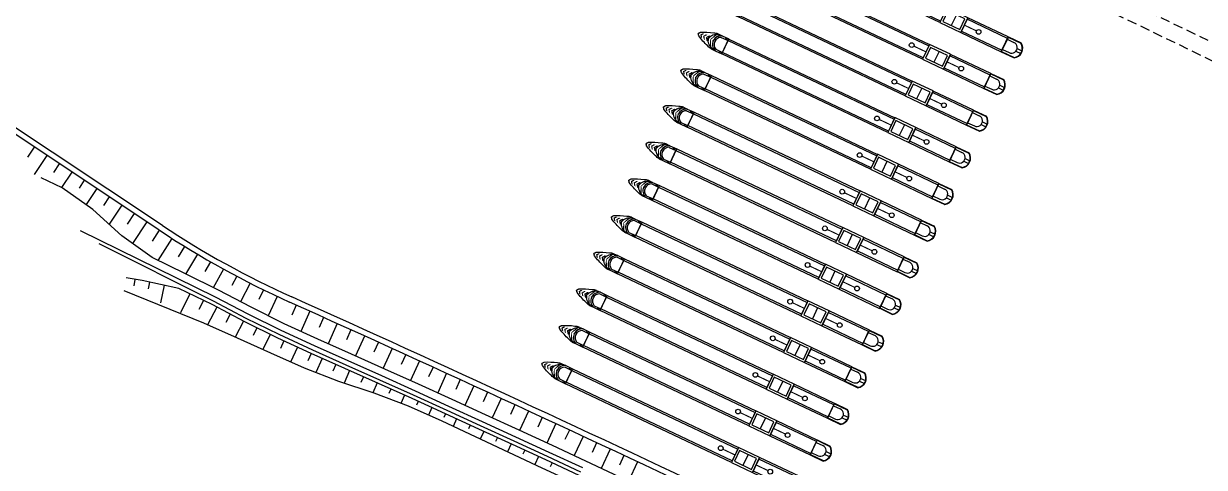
# Model space of a CAD drawing. Header units: inches. Extents: x 499362 to 502582, y 2542122 to 2545349.
# Drawn here: x 500470.6 to 500627.8, y 2543807.1 to 2543866.2 of the extents above; entities that cross this region are included whole.
import ezdxf

# ---------------------------------------------------------------- set-up
doc = ezdxf.new("R2010")
doc.units = ezdxf.units.IN
doc.header["$MEASUREMENT"] = 0
doc.linetypes.add('DASHED', pattern=[19.05, 12.7, -6.35])
doc.linetypes.add('HIDDEN', pattern=[9.525, 6.35, -3.175])
doc.layers.add('0-段落划分', color=2, linetype='Continuous')

# ---------------------------------------------------------------- blocks, each defined once
blk = doc.blocks.new('收费亭下人井')
for points in [[(462.5, -412.6), (493.5, -412.6), (493.5, -390.6), (462.5, -390.6)], [(465.5, -409.6), (490.5, -409.6), (490.5, -393.6), (465.5, -393.6)]]:
    blk.add_lwpolyline(points, close=True)
blk = doc.blocks.new('岛尾')
for p, q in [((642.6, -307.5), (642.6, -329.5)), ((642.6, -307.5), (661.6, -307.5)), ((642.6, -308), (661.4, -308)), ((642.6, -311), (652.6, -311)), ((642.6, -326), (652.6, -326)), ((642.6, -329), (661.4, -329)), ((642.6, -329.5), (661.6, -329.5)), ((659.9, -316.5), (667, -316.5)), ((659.9, -320.5), (667, -320.5))]:
    blk.add_line(p, q)
for centre, radius, start, end in [((652.6, -318.5), 7.5, 270, 90), ((654.6, -318.5), 12.5, 302.8599, 57.1401), ((654.6, -318.5), 13, 302.2042, 57.7958)]:
    blk.add_arc(centre, radius, start, end)
blk = doc.blocks.new('岛头')
for points in [[(531.4, -373.3), (531.8, -373.2), (529.9, -375.9), (528.7, -375.9), (530.6, -373.7)], [(531.4, -378.6), (531.8, -378.7), (529.9, -376), (528.7, -376), (530.6, -378.2)], [(531.8, -375.9), (533.9, -373), (536.1, -372.7), (533.9, -375.9)], [(531.8, -375.9), (533.9, -378.9), (536.1, -379.1), (533.9, -375.9)], [(538.5, -372.4), (540.5, -372.2), (537.9, -375.9), (536, -375.9)], [(538.5, -379.4), (540.5, -379.7), (537.9, -376), (536, -376)], [(540, -375.9), (542.8, -371.9), (545, -371.7), (542, -375.9)], [(540, -376), (542.8, -379.9), (545, -380.2), (542, -376)]]:
    blk.add_hatch(color=2).paths.add_polyline_path(points)
h = blk.add_hatch()
h.set_pattern_fill('DOTS', color=2, scale=0.500668, style=0)
h.set_pattern_definition([(0, (-2.891226, -791.991215), (0.0156458611, 0.0312917223), [0, -0.0312917223])])
edge = h.paths.add_edge_path()
edge.add_line((544.6, -375.9), (546.7, -370.4))
edge.add_arc((556.9, -380.1), 14.1, 136.4053, 162.4503)
edge.add_line((543.5, -375.9), (544.6, -375.9))
h = blk.add_hatch()
h.set_pattern_fill('DOTS', color=2, scale=0.500668, style=0)
h.set_pattern_definition([(0, (-2.891226, 40.1149), (0.0156458611, -0.0312917223), [0, -0.0312917223])])
edge = h.paths.add_edge_path()
edge.add_line((544.6, -376), (546.7, -381.4))
edge.add_arc((556.9, -371.7), 14.1, 197.5497, 223.5947, ccw=False)
edge.add_line((543.5, -376), (544.6, -376))
h = blk.add_hatch(color=2)
edge = h.paths.add_edge_path()
edge.add_line((546.5, -375.9), (549.5, -368.1))
edge.add_arc((561.1, -386.4), 21.7, 113.6967, 122.351, ccw=False)
edge.add_line((552.4, -366.6), (547.5, -375.9))
edge.add_line((547.5, -375.9), (546.5, -375.9))
h = blk.add_hatch(color=2)
edge = h.paths.add_edge_path()
edge.add_line((546.5, -376), (549.5, -383.8))
edge.add_arc((561.1, -365.5), 21.7, 237.649, 246.3033)
edge.add_line((552.4, -385.3), (547.5, -376))
edge.add_line((547.5, -376), (546.5, -376))
h = blk.add_hatch(color=2)
edge = h.paths.add_edge_path()
edge.add_line((549.6, -375.9), (550.8, -375.9))
edge.add_arc((562.3, -375.9), 11.5, 168.6067, 180.0025, ccw=False)
edge.add_line((551, -373.7), (549.6, -375.9))
h = blk.add_hatch(color=2)
edge = h.paths.add_edge_path()
edge.add_line((549.6, -375.9), (550.8, -375.9))
edge.add_arc((562.3, -375.9), 11.5, 179.9975, 191.3933)
edge.add_line((551, -378.2), (549.6, -375.9))
for p, q in [((553, -364.9), (558.7, -364.9)), ((558.7, -364.9), (568.7, -364.9)), ((558.7, -367.3), (568.7, -367.3)), ((564.7, -367.3), (564.7, -364.9)), ((566.7, -367.3), (566.7, -364.9)), ((568.7, -386.9), (568.7, -364.9)), ((553, -386.9), (558.7, -386.9)), ((558.7, -384.6), (568.7, -384.6)), ((558.7, -386.9), (568.7, -386.9)), ((564.7, -386.9), (564.7, -384.6)), ((566.7, -386.9), (566.7, -384.6))]:
    blk.add_line(p, q)
at = {"color": 7}
for points in [[(553, -364.9, 0.07322), (547.1, -366.6, 0.050166), (530.6, -373.6), (528.7, -375.9)], [(553, -386.9, -0.07322), (547.1, -385.3, -0.050166), (530.6, -378.3), (528.7, -375.9)], [(558.7, -364.9, -0.035902), (554, -365.9, 0.256273), (543.5, -375.9)], [(558.7, -386.9, 0.035902), (554, -386, -0.256273), (543.5, -375.9)]]:
    blk.add_lwpolyline(points, format="xyb", dxfattribs=at)
for centre, radius, start, end in [((562.4, -375.9), 11.6, 108.4985, 180), ((562.4, -375.9), 11.6, 180, 251.5015), ((562.4, -375.9), 9.38, 113.2281, 180.0227), ((562.4, -376), 9.38, 179.9773, 246.7943)]:
    blk.add_arc(centre, radius, start, end, dxfattribs=at)
blk = doc.blocks.new('A$C0F3E7B50')
blk.add_line((0, 1.6), (0, -1.6))
for points in [[(-52, 2.2), (-3.1, 2.2), (-3.1, -2.2), (-52, -2.2)], [(-52, 1.73), (-3.1, 1.73), (-3.1, -1.73), (-52, -1.73)], [(15, 2.2), (3.1, 2.2), (3.1, -2.2), (15, -2.2)], [(15, 1.73), (3.1, 1.73), (3.1, -1.73), (15, -1.73)]]:
    blk.add_lwpolyline(points, close=True)
at = {"linetype": 'HIDDEN', "const_width": 0.3}
for points in [[(-6.67, 0), (-3.1, 0)], [(6.67, 0), (3.1, 0)]]:
    blk.add_lwpolyline(points, dxfattribs=at)
for centre in [(-7.3, 0), (7.3, 0)]:
    blk.add_circle(centre, 0.631)
at = {"xscale": 0.1999999999998181, "yscale": 0.2000000000000455, "zscale": 0.2}
for name, p in [('岛头', (-165.74, 75.19)), ('收费亭下人井', (-95.6, 80.33)), ('岛尾', (-113.52, 63.71))]:
    blk.add_blockref(name, p, dxfattribs=at)
blk = doc.blocks.new('A$C3A006F90')
at = {"layer": '0-段落划分', "color": 2, "linetype": 'Continuous'}
for p, q in [((500489.1, 2543839.32), (500336.13, 2543940.96)), ((500472.03, 2543849.76), (500471.14, 2543848.43)), ((500473.69, 2543848.66), (500472, 2543846.12)), ((500475.36, 2543847.55), (500474.6, 2543846.4)), ((500477.02, 2543846.44), (500475.67, 2543844.4)), ((500478.69, 2543845.34), (500478, 2543844.3)), ((500480.36, 2543844.23), (500478.94, 2543842.1)), ((500482.02, 2543843.12), (500481.26, 2543841.98)), ((500483.69, 2543842.02), (500482, 2543839.48)), ((500485.35, 2543840.91), (500484.42, 2543839.51)), ((500487.02, 2543839.8), (500485.11, 2543836.92)), ((500488.68, 2543838.7), (500487.71, 2543837.23)), ((500488.68, 2543838.7), (500487.71, 2543837.23)), ((500490.36, 2543837.6), (500488.48, 2543834.67)), ((500492.05, 2543836.54), (500491.19, 2543835.15)), ((500493.76, 2543835.5), (500492.18, 2543832.85)), ((500495.49, 2543834.49), (500494.76, 2543833.22)), ((500497.23, 2543833.51), (500495.87, 2543831.04)), ((500498.99, 2543832.56), (500498.34, 2543831.34)), ((500485.42, 2543832.15), (500485.28, 2543831.27)), ((500487.39, 2543831.78), (500487.2, 2543830.91)), ((500489.34, 2543831.37), (500488.84, 2543829.03)), ((500500.77, 2543831.64), (500499.51, 2543829.16)), ((500492.76, 2543830.23), (500491.52, 2543827.71)), ((500494.55, 2543829.35), (500493.95, 2543828.12)), ((500502.56, 2543830.75), (500501.94, 2543829.48)), ((500504.36, 2543829.89), (500503.16, 2543827.31)), ((500496.34, 2543828.45), (500495.11, 2543826.11)), ((500506.91, 2543828.73), (500506.31, 2543827.39)), ((500508.73, 2543827.91), (500507.53, 2543825.23)), ((500498.11, 2543827.53), (500497.52, 2543826.41)), ((500499.88, 2543826.6), (500498.77, 2543824.47)), ((500510.56, 2543827.08), (500509.95, 2543825.74)), ((500512.38, 2543826.26), (500511.17, 2543823.58)), ((500501.67, 2543825.71), (500501.16, 2543824.67)), ((500503.46, 2543824.82), (500502.47, 2543822.8)), ((500514.2, 2543825.44), (500513.6, 2543824.1)), ((500516.02, 2543824.61), (500514.81, 2543821.95)), ((500505.27, 2543823.96), (500504.81, 2543822.96)), ((500507.09, 2543823.12), (500506.17, 2543821.13)), ((500517.85, 2543823.79), (500517.24, 2543822.46)), ((500508.9, 2543822.29), (500508.45, 2543821.3)), ((500510.37, 2543821.63), (500509.52, 2543819.73)), ((500519.67, 2543822.96), (500518.47, 2543820.32)), ((500521.49, 2543822.13), (500520.89, 2543820.81)), ((500512.2, 2543820.82), (500511.8, 2543819.92)), ((500514.02, 2543820), (500513.28, 2543818.34)), ((500523.31, 2543821.3), (500522.11, 2543818.68)), ((500525.13, 2543820.47), (500524.53, 2543819.16)), ((500515.85, 2543819.19), (500515.52, 2543818.44)), ((500517.68, 2543818.37), (500517.09, 2543817.06)), ((500526.94, 2543819.64), (500525.75, 2543817.03)), ((500528.76, 2543818.8), (500528.16, 2543817.5)), ((500519.5, 2543817.55), (500519.23, 2543816.95)), ((500521.32, 2543816.73), (500520.83, 2543815.64)), ((500530.58, 2543817.97), (500529.38, 2543815.36)), ((500532.4, 2543817.13), (500531.8, 2543815.83)), ((500523.15, 2543815.91), (500522.91, 2543815.39)), ((500534.21, 2543816.3), (500533.02, 2543813.7)), ((500536.03, 2543815.46), (500535.43, 2543814.16)), ((500524.97, 2543815.07), (500524.51, 2543814.07)), ((500526.78, 2543814.24), (500526.56, 2543813.75)), ((500528.25, 2543813.58), (500527.79, 2543812.58)), ((500537.84, 2543814.62), (500536.65, 2543812.04)), ((500539.66, 2543813.78), (500539.06, 2543812.49)), ((500530.06, 2543812.74), (500529.84, 2543812.24)), ((500541.47, 2543812.94), (500540.28, 2543810.36)), ((500543.29, 2543812.09), (500542.69, 2543810.81)), ((500531.88, 2543811.91), (500531.42, 2543810.89)), ((500533.7, 2543811.08), (500533.46, 2543810.56)), ((500545.1, 2543811.25), (500543.9, 2543808.68)), ((500546.91, 2543810.4), (500546.31, 2543809.12)), ((500535.52, 2543810.25), (500535.04, 2543809.19)), ((500537.34, 2543809.41), (500537.09, 2543808.88)), ((500548.73, 2543809.56), (500547.53, 2543806.99)), ((500539.15, 2543808.57), (500538.66, 2543807.5)), ((500540.97, 2543807.73), (500540.72, 2543807.19)), ((500550.54, 2543808.71), (500549.94, 2543807.43)), ((500552.35, 2543807.86), (500551.14, 2543805.29))]:
    blk.add_line(p, q, dxfattribs=at)
at = {"layer": '0-段落划分', "color": 2}
blk.add_line((500488.68, 2543838.7), (500335.72, 2543940.33), dxfattribs=at)
at = {"layer": '0-段落划分', "color": 2, "linetype": 'Continuous', "flags": 128}
for points in [[(500475.75, 2543844.36), (500472.97, 2543845.66)], [(500492.15, 2543832.87), (500487.74, 2543835.04), (500483.67, 2543837.95), (500479.84, 2543841.45), (500475.75, 2543844.36), (500475.75, 2543844.36)], [(500509.36, 2543823.29), (500504.9, 2543825.34), (500500.5, 2543827.51), (500496.15, 2543829.79), (500478.17, 2543838.61), (500478.17, 2543838.61)], [(500509.11, 2543822.74), (500504.65, 2543824.79), (500500.26, 2543826.96), (500495.9, 2543829.24), (500480.69, 2543836.9), (500480.69, 2543836.9)], [(500509.77, 2543824.2), (500505.31, 2543826.25), (500500.91, 2543828.43), (500496.56, 2543830.7), (500492.15, 2543832.87), (500492.15, 2543832.87)], [(500491.3, 2543830.95), (500486.4, 2543831.99), (500484.28, 2543832.34)], [(500508.9, 2543822.29), (500504.45, 2543824.33), (500500.05, 2543826.51), (500495.7, 2543828.79), (500491.3, 2543830.95), (500491.3, 2543830.95)], [(500508.01, 2543820.31), (500503.54, 2543822.32), (500499.08, 2543824.33), (500494.61, 2543826.33), (500484.02, 2543830.64), (500484.02, 2543830.64)], [(500527.24, 2543815.24), (500522.78, 2543817.28), (500518.31, 2543819.29), (500513.83, 2543821.29), (500509.36, 2543823.29), (500509.36, 2543823.29)], [(500527.24, 2543815.24), (500522.78, 2543817.28), (500518.31, 2543819.29), (500513.83, 2543821.29), (500509.36, 2543823.29), (500509.36, 2543823.29)], [(500527.66, 2543816.15), (500523.2, 2543818.19), (500518.73, 2543820.2), (500514.25, 2543822.2), (500509.77, 2543824.2), (500509.77, 2543824.2)], [(500526.78, 2543814.24), (500522.33, 2543816.28), (500517.86, 2543818.29), (500513.38, 2543820.29), (500508.9, 2543822.29), (500508.9, 2543822.29)], [(500526.99, 2543814.7), (500522.53, 2543816.74), (500518.06, 2543818.75), (500513.58, 2543820.74), (500509.11, 2543822.74), (500509.11, 2543822.74)], [(500526.99, 2543814.7), (500522.53, 2543816.74), (500518.06, 2543818.75), (500513.58, 2543820.74), (500509.11, 2543822.74), (500509.11, 2543822.74)], [(500526.33, 2543813.26), (500521.85, 2543815.25), (500517.27, 2543817), (500512.6, 2543818.57), (500508.01, 2543820.31), (500508.01, 2543820.31)], [(500545.06, 2543807.04), (500540.61, 2543809.11), (500536.16, 2543811.16), (500531.7, 2543813.2), (500527.24, 2543815.24), (500527.24, 2543815.24)], [(500545.06, 2543807.04), (500540.61, 2543809.11), (500536.16, 2543811.16), (500531.7, 2543813.2), (500527.24, 2543815.24), (500527.24, 2543815.24)], [(500545.48, 2543807.95), (500541.03, 2543810.01), (500536.58, 2543812.07), (500532.12, 2543814.11), (500527.66, 2543816.15), (500527.66, 2543816.15)], [(500544.59, 2543806.04), (500540.15, 2543808.11), (500535.7, 2543810.16), (500531.24, 2543812.2), (500526.78, 2543814.24), (500526.78, 2543814.24)], [(500544.81, 2543806.5), (500540.36, 2543808.56), (500535.91, 2543810.62), (500531.45, 2543812.66), (500526.99, 2543814.7), (500526.99, 2543814.7)], [(500544.81, 2543806.5), (500540.36, 2543808.56), (500535.91, 2543810.62), (500531.45, 2543812.66), (500526.99, 2543814.7), (500526.99, 2543814.7)], [(500544.09, 2543804.96), (500539.65, 2543807.03), (500535.21, 2543809.11), (500530.78, 2543811.2), (500526.33, 2543813.26), (500526.33, 2543813.26)], [(500563.23, 2543799.58), (500558.8, 2543801.68), (500554.36, 2543803.78), (500549.92, 2543805.87), (500545.48, 2543807.95), (500545.48, 2543807.95)]]:
    blk.add_lwpolyline(points, dxfattribs=at)
at = {"layer": '0-段落划分', "color": 2, "linetype": 'DASHED', "lineweight": -3, "ltscale": 0.1}
for radius in [3225.4, 3223.2]:
    blk.add_arc((499218.53, 2540962.97), radius, 63.30267, 65.98841, dxfattribs=at)
at = {"layer": '0-段落划分', "color": 2}
for centre, radius, start, end in [((500555.51, 2543939.27), 120.75, 236.3989, 245.81), ((499218.53, 2540962.97), 3142.8, 63.38537, 65.81002), ((499218.53, 2540962.97), 3142.05, 63.38537, 65.81002)]:
    blk.add_arc(centre, radius, start, end, dxfattribs=at)
at = {"layer": '0-段落划分', "color": 2, "linetype": 'Continuous'}
blk.add_arc((500555.51, 2543939.27), 120, 236.3989, 245.81, dxfattribs=at)
at = {"layer": '0-段落划分', "color": 2, "lineweight": -3, "xscale": 0.5000000002695671, "zscale": 0.5, "rotation": 334.6301110829051}
for p, yscale in [((500594.48, 2543866.66), 0.4999999999198579), ((500592.16, 2543861.78), 0.4999999999198579), ((500589.85, 2543856.9), 0.4999999999198579), ((500587.54, 2543852.02), 0.4999999999198579), ((500585.23, 2543847.14), 0.4999999999198579), ((500582.91, 2543842.26), 0.4999999999198579), ((500580.6, 2543837.38), 0.4999999999198543), ((500578.29, 2543832.5), 0.4999999999198543), ((500575.98, 2543827.62), 0.4999999999198543), ((500573.66, 2543822.74), 0.4999999999198543), ((500571.35, 2543817.86), 0.4999999999198543), ((500569.04, 2543812.98), 0.4999999999198552), ((500566.73, 2543808.11), 0.4999999999198552)]:
    blk.add_blockref('A$C0F3E7B50', p, dxfattribs=dict(at, yscale=yscale))

msp = doc.modelspace()

# ---------------------------------------------------------------- block references
at = {"layer": '0-段落划分'}
msp.add_blockref('A$C3A006F90', (0, 0), dxfattribs=at)

doc.saveas('drawing.dxf')
